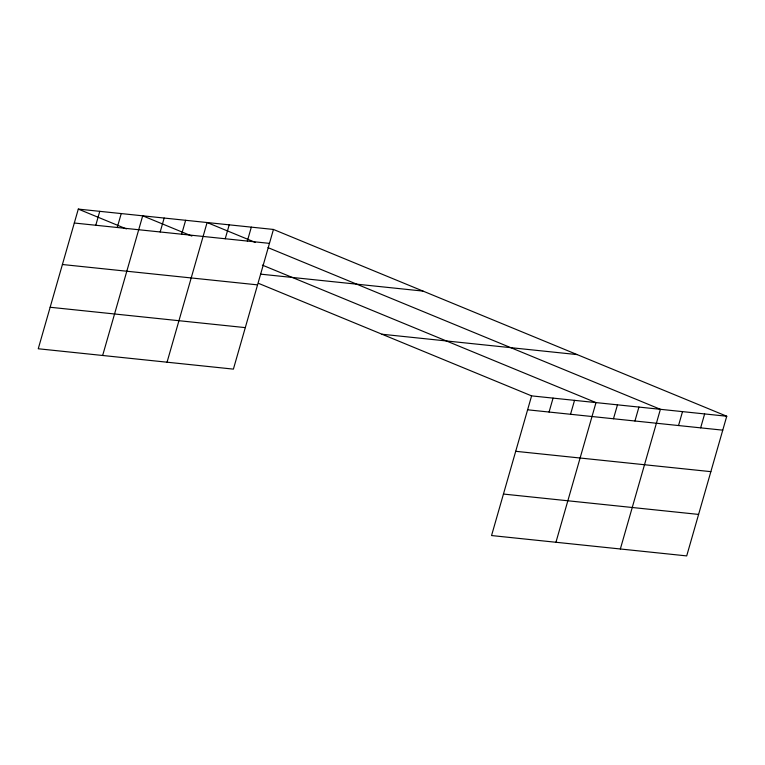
<?xml version="1.0" encoding="UTF-8"?>
<svg xmlns="http://www.w3.org/2000/svg" width="765" height="765" viewBox="0 0 765 765"><rect width="100%" height="100%" fill="white"/><g stroke="black" fill="none" stroke-linecap="round" stroke-linejoin="round"><path stroke-width="1.15" d="M273.449 229.452L78.298 209.094L38.25 348.764L233.402 369.122L273.449 229.452L726.75 416.236L686.702 555.906L491.551 535.548L531.598 395.878L726.75 416.236M95.778 225.254L99.766 211.331M117.246 227.492L121.233 213.569M102.653 355.476L142.701 215.807L191.852 236.06M160.172 231.967L164.169 218.044M181.64 234.205L185.637 220.291M167.047 362.199L207.095 222.529L255.185 242.342M225.226 238.757L229.213 224.834M247.344 241.061L251.331 227.138M549.069 412.039L553.066 398.116M570.537 414.276L574.534 400.363M555.945 542.27L596.002 402.6L262.366 265.12M613.473 418.761L617.47 404.838M634.94 420.999L638.928 407.076M620.348 548.983L660.396 409.313L268.008 247.621M678.526 425.541L682.514 411.627M700.644 427.855L704.632 413.932M74.31 223.017L269.462 243.366M260.655 274.147L423.035 291.092M62.405 264.508L257.556 284.867M382.012 334.238L577.164 354.597M50.146 307.262L245.297 327.621M527.611 409.801L722.762 430.159M515.706 451.302L710.857 471.651M503.447 494.056L698.598 514.415M78.298 209.094L126.378 228.907M258.713 283.433L531.598 395.878"/></g></svg>
